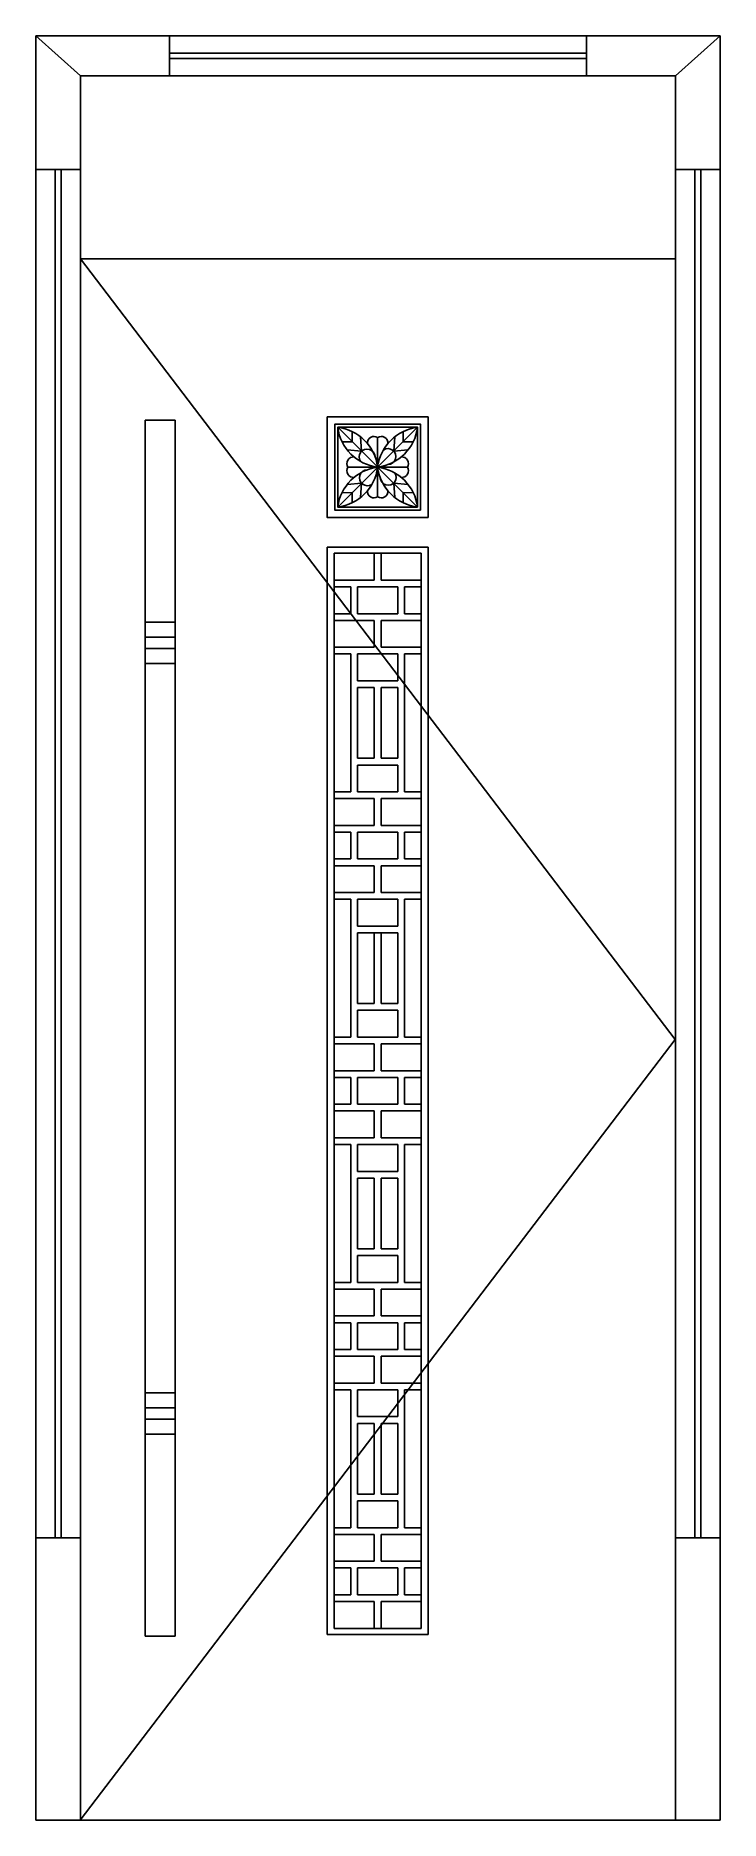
# Model space of a CAD drawing. Header units: metres. Extents: x -2363 to -1443, y -107 to 2293.
import ezdxf

# ---------------------------------------------------------------- set-up
doc = ezdxf.new("R2010")
doc.units = ezdxf.units.M
for name, color, linetype in [('2', 2, 'Continuous'), ('3', 3, 'Continuous'), ('4', 4, 'Continuous'), ('7', 7, 'Continuous')]:
    doc.layers.add(name, color=color, linetype=linetype)

msp = doc.modelspace()

# ---------------------------------------------------------------- linework, layer by layer
for p, q in [((-1442.86, 2293.13), (-2362.86, 2293.13)), ((-1503.32, 1993.13, -400), (-2302.86, 1993.13))]:
    msp.add_line(p, q)
at = {"layer": '2'}
msp.add_line((-2362.86, -106.87), (-1442.86, -106.87), dxfattribs=at)
at = {"layer": '3'}
for p, q in [((-2302.86, 2239.13), (-2362.86, 2293.13)), ((-1502.86, 2239.13, 400), (-1442.86, 2293.13, 400)), ((-1622.86, 2269.73), (-2183.09, 2269.73)), ((-1622.86, 2262.53), (-2183.09, 2262.53)), ((-2336.86, 2113.13, 25.81), (-2336.86, 273.13, -62.64)), ((-2328.86, 2113.13, 24.7), (-2328.86, 273.13, -62.83)), ((-1476.86, 273.13, -62.83), (-1476.86, 2113.13, 24.7)), ((-1468.86, 273.13, -62.64), (-1468.86, 2113.13, 25.81)), ((-2302.86, 1993.13), (-1503.32, 943.13, -400)), ((-1957.01, 1659.18, -200), (-1849.64, 1766.55, -200)), ((-1849.64, 1659.18, -200), (-1957.01, 1766.55, -200)), ((-1849.64, 1766.55, -200), (-1957.01, 1659.18, -200)), ((-1957.01, 1766.55, -200), (-1849.64, 1659.18, -200)), ((-1937.62, 1760.74, -200), (-1937.42, 1746.96, -200)), ((-1926.44, 1753.7, -200), (-1924.85, 1734.38, -200)), ((-1903.32, 1712.86, -200), (-1903.32, 1752.76, -200)), ((-1880.21, 1753.7, -200), (-1881.8, 1734.38, -200)), ((-1869.03, 1760.74, -200), (-1869.23, 1746.96, -200)), ((-1951.2, 1747.16, -200), (-1937.42, 1746.96, -200)), ((-1944.16, 1735.98, -200), (-1924.85, 1734.38, -200)), ((-1862.49, 1735.98, -200), (-1881.8, 1734.38, -200)), ((-1855.45, 1747.16, -200), (-1869.23, 1746.96, -200)), ((-1903.32, 1712.86, -200), (-1943.22, 1712.86, -200)), ((-1903.32, 1712.86, -200), (-1863.43, 1712.86, -200)), ((-1903.32, 1712.86, -200), (-1903.32, 1672.97, -200)), ((-1944.16, 1689.75, -200), (-1924.85, 1691.34, -200)), ((-1926.44, 1672.03, -200), (-1924.85, 1691.34, -200)), ((-1880.21, 1672.03, -200), (-1881.8, 1691.34, -200)), ((-1862.49, 1689.75, -200), (-1881.8, 1691.34, -200)), ((-1951.2, 1678.57, -200), (-1937.42, 1678.76, -200)), ((-1937.62, 1664.99, -200), (-1937.42, 1678.76, -200)), ((-1869.03, 1664.99, -200), (-1869.23, 1678.76, -200)), ((-1855.45, 1678.57, -200), (-1869.23, 1678.76, -200)), ((-1971.01, 1605.18, -200), (-1835.64, 1605.18, -200)), ((-1971.01, 143.13, -200), (-1971.01, 1605.18, -200)), ((-1961.99, 1597.06, -200), (-1844.66, 1597.06, -200)), ((-1961.99, 151.25, -200), (-1961.99, 1597.06, -200)), ((-1907.84, 1597.06, -200), (-1907.84, 1560.96, -200)), ((-1898.81, 1597.06, -200), (-1898.81, 1560.96, -200)), ((-1844.66, 1597.06, -200), (-1844.66, 151.25, -200)), ((-1835.64, 1605.18, -200), (-1835.64, 143.13, -200)), ((-1961.99, 1560.96, -200), (-1907.84, 1560.96, -200)), ((-1898.81, 1560.96, -200), (-1844.66, 1560.96, -200)), ((-1961.99, 1551.93, -200), (-1939.43, 1551.93, -200)), ((-1939.43, 1551.93, -200), (-1939.43, 1515.83, -200)), ((-1930.4, 1551.93, -200), (-1930.4, 1515.83, -200)), ((-1930.4, 1551.93, -200), (-1907.84, 1551.93, -200)), ((-1907.84, 1551.93, -200), (-1898.81, 1551.93, -200)), ((-1898.81, 1551.93, -200), (-1876.25, 1551.93, -200)), ((-1876.25, 1551.93, -200), (-1876.25, 1515.83, -200)), ((-1867.23, 1551.93, -200), (-1867.23, 1515.83, -200)), ((-1867.23, 1551.93, -200), (-1844.66, 1551.93, -200)), ((-1961.99, 1515.83, -200), (-1939.43, 1515.83, -200)), ((-1930.4, 1515.83, -200), (-1876.25, 1515.83, -200)), ((-1867.23, 1515.83, -200), (-1844.66, 1515.83, -200)), ((-2175.6, 1504.55), (-2215.6, 1504.55)), ((-1961.99, 1506.81, -200), (-1907.84, 1506.81, -200)), ((-1907.84, 1506.81, -200), (-1907.84, 1470.71, -200)), ((-1898.81, 1506.81, -200), (-1844.66, 1506.81, -200)), ((-1898.81, 1506.81, -200), (-1898.81, 1470.71, -200)), ((-2175.6, 1484.27), (-2215.6, 1484.27)), ((-2175.6, 1469.06), (-2215.6, 1469.06)), ((-1961.99, 1470.71, -200), (-1907.84, 1470.71, -200)), ((-1898.81, 1470.71, -200), (-1844.66, 1470.71, -200)), ((-2175.6, 1448.79), (-2215.6, 1448.79)), ((-1961.99, 1461.68, -200), (-1939.43, 1461.68, -200)), ((-1939.43, 1461.68, -200), (-1939.43, 1276.22, -200)), ((-1930.4, 1461.68, -200), (-1876.25, 1461.68, -200)), ((-1930.4, 1461.68, -200), (-1930.4, 1425.58, -200)), ((-1876.25, 1461.68, -200), (-1876.25, 1425.58, -200)), ((-1867.23, 1461.68, -200), (-1867.23, 1276.22, -200)), ((-1867.23, 1461.68, -200), (-1844.66, 1461.68, -200)), ((-1930.4, 1425.58, -200), (-1876.25, 1425.58, -200)), ((-1930.4, 1416.56, -200), (-1930.4, 1321.34, -200)), ((-1930.4, 1416.56, -200), (-1907.84, 1416.56, -200)), ((-1907.84, 1416.56, -200), (-1907.84, 1321.34, -200)), ((-1898.81, 1416.56, -200), (-1876.25, 1416.56, -200)), ((-1898.81, 1416.56, -200), (-1898.81, 1321.34, -200)), ((-1876.25, 1416.56, -200), (-1876.25, 1321.34, -200)), ((-1930.4, 1321.34, -200), (-1907.84, 1321.34, -200)), ((-1898.81, 1321.34, -200), (-1876.25, 1321.34, -200)), ((-1930.4, 1312.32, -200), (-1876.25, 1312.32, -200)), ((-1930.4, 1312.32, -200), (-1930.4, 1276.22, -200)), ((-1876.25, 1312.32, -200), (-1876.25, 1276.22, -200)), ((-1961.99, 1276.22, -200), (-1939.43, 1276.22, -200)), ((-1930.4, 1276.22, -200), (-1876.25, 1276.22, -200)), ((-1867.23, 1276.22, -200), (-1844.66, 1276.22, -200)), ((-1961.99, 1267.19, -200), (-1907.84, 1267.19, -200)), ((-1907.84, 1267.19, -200), (-1907.84, 1231.09, -200)), ((-1898.81, 1267.19, -200), (-1844.66, 1267.19, -200)), ((-1898.81, 1267.19, -200), (-1898.81, 1231.09, -200)), ((-1961.99, 1231.09, -200), (-1907.84, 1231.09, -200)), ((-1898.81, 1231.09, -200), (-1844.66, 1231.09, -200)), ((-1961.99, 1222.07, -200), (-1939.43, 1222.07, -200)), ((-1939.43, 1222.07, -200), (-1939.43, 1185.97, -200)), ((-1930.4, 1222.07, -200), (-1876.25, 1222.07, -200)), ((-1930.4, 1222.07, -200), (-1930.4, 1185.97, -200)), ((-1876.25, 1222.07, -200), (-1876.25, 1185.97, -200)), ((-1867.23, 1222.07, -200), (-1867.23, 1185.97, -200)), ((-1867.23, 1222.07, -200), (-1844.66, 1222.07, -200)), ((-1961.99, 1185.97, -200), (-1939.43, 1185.97, -200)), ((-1961.99, 1176.94, -200), (-1907.84, 1176.94, -200)), ((-1930.4, 1185.97, -200), (-1876.25, 1185.97, -200)), ((-1907.84, 1176.94, -200), (-1907.84, 1140.84, -200)), ((-1898.81, 1176.94, -200), (-1844.66, 1176.94, -200)), ((-1898.81, 1176.94, -200), (-1898.81, 1140.84, -200)), ((-1867.23, 1185.97, -200), (-1844.66, 1185.97, -200)), ((-1961.99, 1140.84, -200), (-1907.84, 1140.84, -200)), ((-1961.99, 1131.82, -200), (-1939.43, 1131.82, -200)), ((-1939.43, 1131.82, -200), (-1939.43, 946.35, -200)), ((-1930.4, 1131.82, -200), (-1876.25, 1131.82, -200)), ((-1930.4, 1131.82, -200), (-1930.4, 1095.72, -200)), ((-1898.81, 1140.84, -200), (-1844.66, 1140.84, -200)), ((-1876.25, 1131.82, -200), (-1876.25, 1095.72, -200)), ((-1867.23, 1131.82, -200), (-1867.23, 946.35, -200)), ((-1867.23, 1131.82, -200), (-1844.66, 1131.82, -200)), ((-1930.4, 1095.72, -200), (-1876.25, 1095.72, -200)), ((-1930.4, 1086.69, -200), (-1876.25, 1086.69, -200)), ((-1930.4, 1086.69, -200), (-1930.4, 991.48, -200)), ((-1907.84, 1086.69, -200), (-1907.84, 991.48, -200)), ((-1898.81, 1086.69, -200), (-1898.81, 991.48, -200)), ((-1876.25, 1086.69, -200), (-1876.25, 991.48, -200)), ((-1930.4, 991.48, -200), (-1907.84, 991.48, -200)), ((-1898.81, 991.48, -200), (-1876.25, 991.48, -200)), ((-1930.4, 982.45, -200), (-1876.25, 982.45, -200)), ((-1930.4, 982.45, -200), (-1930.4, 946.35, -200)), ((-1876.25, 982.45, -200), (-1876.25, 946.35, -200)), ((-1503.32, 943.13, -400), (-2303.09, -106.87)), ((-1961.99, 946.35, -200), (-1939.43, 946.35, -200)), ((-1961.99, 937.33, -200), (-1907.84, 937.33, -200)), ((-1930.4, 946.35, -200), (-1876.25, 946.35, -200)), ((-1907.84, 937.33, -200), (-1907.84, 901.23, -200)), ((-1898.81, 937.33, -200), (-1844.66, 937.33, -200)), ((-1898.81, 937.33, -200), (-1898.81, 901.23, -200)), ((-1867.23, 946.35, -200), (-1844.66, 946.35, -200)), ((-1961.99, 901.23, -200), (-1907.84, 901.23, -200)), ((-1961.99, 892.2, -200), (-1939.43, 892.2, -200)), ((-1939.43, 892.2, -200), (-1939.43, 856.1, -200)), ((-1930.4, 892.2, -200), (-1876.25, 892.2, -200)), ((-1930.4, 892.2, -200), (-1930.4, 856.1, -200)), ((-1898.81, 901.23, -200), (-1844.66, 901.23, -200)), ((-1876.25, 892.2, -200), (-1876.25, 856.1, -200)), ((-1867.23, 892.2, -200), (-1867.23, 856.1, -200)), ((-1867.23, 892.2, -200), (-1844.66, 892.2, -200)), ((-1961.99, 856.1, -200), (-1939.43, 856.1, -200)), ((-1961.99, 847.08, -200), (-1907.84, 847.08, -200)), ((-1930.4, 856.1, -200), (-1876.25, 856.1, -200)), ((-1907.84, 847.08, -200), (-1907.84, 810.98, -200)), ((-1898.81, 847.08, -200), (-1844.66, 847.08, -200)), ((-1898.81, 847.08, -200), (-1898.81, 810.98, -200)), ((-1867.23, 856.1, -200), (-1844.66, 856.1, -200)), ((-1961.99, 810.98, -200), (-1907.84, 810.98, -200)), ((-1961.99, 801.95, -200), (-1939.43, 801.95, -200)), ((-1939.43, 801.95, -200), (-1939.43, 616.49, -200)), ((-1930.4, 801.95, -200), (-1876.25, 801.95, -200)), ((-1930.4, 801.95, -200), (-1930.4, 765.85, -200)), ((-1898.81, 810.98, -200), (-1844.66, 810.98, -200)), ((-1876.25, 801.95, -200), (-1876.25, 765.85, -200)), ((-1867.23, 801.95, -200), (-1867.23, 616.49, -200)), ((-1867.23, 801.95, -200), (-1844.66, 801.95, -200)), ((-1930.4, 765.85, -200), (-1876.25, 765.85, -200)), ((-1930.4, 756.83, -200), (-1930.4, 661.61, -200)), ((-1930.4, 756.83, -200), (-1907.84, 756.83, -200)), ((-1907.84, 756.83, -200), (-1907.84, 661.61, -200)), ((-1898.81, 756.83, -200), (-1876.25, 756.83, -200)), ((-1898.81, 756.83, -200), (-1898.81, 661.61, -200)), ((-1876.25, 756.83, -200), (-1876.25, 661.61, -200)), ((-1930.4, 661.61, -200), (-1907.84, 661.61, -200)), ((-1930.4, 652.59, -200), (-1876.25, 652.59, -200)), ((-1930.4, 652.59, -200), (-1930.4, 616.49, -200)), ((-1898.81, 661.61, -200), (-1876.25, 661.61, -200)), ((-1876.25, 652.59, -200), (-1876.25, 616.49, -200)), ((-1961.99, 616.49, -200), (-1939.43, 616.49, -200)), ((-1961.99, 607.46, -200), (-1907.84, 607.46, -200)), ((-1930.4, 616.49, -200), (-1876.25, 616.49, -200)), ((-1907.84, 607.46, -200), (-1907.84, 571.36, -200)), ((-1898.81, 607.46, -200), (-1844.66, 607.46, -200)), ((-1898.81, 607.46, -200), (-1898.81, 571.36, -200)), ((-1867.23, 616.49, -200), (-1844.66, 616.49, -200)), ((-1961.99, 571.36, -200), (-1907.84, 571.36, -200)), ((-1961.99, 562.34, -200), (-1939.43, 562.34, -200)), ((-1939.43, 562.34, -200), (-1939.43, 526.24, -200)), ((-1930.4, 562.34, -200), (-1907.84, 562.34, -200)), ((-1930.4, 562.34, -200), (-1930.4, 526.24, -200)), ((-1907.84, 562.34, -200), (-1898.81, 562.34, -200)), ((-1898.81, 571.36, -200), (-1844.66, 571.36, -200)), ((-1898.81, 562.34, -200), (-1876.25, 562.34, -200)), ((-1876.25, 562.34, -200), (-1876.25, 526.24, -200)), ((-1867.23, 562.34, -200), (-1844.66, 562.34, -200)), ((-1867.23, 562.34, -200), (-1867.23, 526.24, -200)), ((-1961.99, 526.24, -200), (-1939.43, 526.24, -200)), ((-1961.99, 517.21, -200), (-1907.84, 517.21, -200)), ((-1930.4, 526.24, -200), (-1876.25, 526.24, -200)), ((-1907.84, 517.21, -200), (-1907.84, 481.11, -200)), ((-1898.81, 517.21, -200), (-1844.66, 517.21, -200)), ((-1898.81, 517.21, -200), (-1898.81, 481.11, -200)), ((-1867.23, 526.24, -200), (-1844.66, 526.24, -200)), ((-1961.99, 481.11, -200), (-1907.84, 481.11, -200)), ((-1898.81, 481.11, -200), (-1844.66, 481.11, -200)), ((-2175.6, 467.98), (-2215.6, 467.98)), ((-1961.99, 472.09, -200), (-1939.43, 472.09, -200)), ((-1939.43, 472.09, -200), (-1939.43, 286.63, -200)), ((-1930.4, 472.09, -200), (-1876.25, 472.09, -200)), ((-1930.4, 472.09, -200), (-1930.4, 435.99, -200)), ((-1876.25, 472.09, -200), (-1876.25, 435.99, -200)), ((-1867.23, 472.09, -200), (-1867.23, 286.63, -200)), ((-1867.23, 472.09, -200), (-1844.66, 472.09, -200)), ((-2175.6, 447.7), (-2215.6, 447.7)), ((-2175.6, 432.49), (-2215.6, 432.49)), ((-1930.4, 435.99, -200), (-1876.25, 435.99, -200)), ((-2175.6, 412.21), (-2215.6, 412.21)), ((-1930.4, 426.96, -200), (-1907.84, 426.96, -200)), ((-1930.4, 426.96, -200), (-1930.4, 331.75, -200)), ((-1907.84, 426.96, -200), (-1907.84, 331.75, -200)), ((-1898.81, 426.96, -200), (-1876.25, 426.96, -200)), ((-1898.81, 426.96, -200), (-1898.81, 331.75, -200)), ((-1876.25, 426.96, -200), (-1876.25, 331.75, -200)), ((-1930.4, 331.75, -200), (-1907.84, 331.75, -200)), ((-1930.4, 322.73, -200), (-1876.25, 322.73, -200)), ((-1930.4, 322.73, -200), (-1930.4, 286.63, -200)), ((-1898.81, 331.75, -200), (-1876.25, 331.75, -200)), ((-1876.25, 322.73, -200), (-1876.25, 286.63, -200)), ((-1961.99, 286.63, -200), (-1939.43, 286.63, -200)), ((-1961.99, 277.6, -200), (-1907.84, 277.6, -200)), ((-1930.4, 286.63, -200), (-1876.25, 286.63, -200)), ((-1907.84, 277.6, -200), (-1907.84, 241.5, -200)), ((-1898.81, 277.6, -200), (-1844.66, 277.6, -200)), ((-1898.81, 277.6, -200), (-1898.81, 241.5, -200)), ((-1867.23, 286.63, -200), (-1844.66, 286.63, -200)), ((-1961.99, 241.5, -200), (-1907.84, 241.5, -200)), ((-1898.81, 241.5, -200), (-1844.66, 241.5, -200)), ((-1961.99, 232.48, -200), (-1939.43, 232.48, -200)), ((-1939.43, 232.48, -200), (-1939.43, 196.38, -200)), ((-1930.4, 232.48, -200), (-1876.25, 232.48, -200)), ((-1930.4, 232.48, -200), (-1930.4, 196.38, -200)), ((-1876.25, 232.48, -200), (-1876.25, 196.38, -200)), ((-1867.23, 232.48, -200), (-1867.23, 196.38, -200)), ((-1867.23, 232.48, -200), (-1844.66, 232.48, -200)), ((-1961.99, 196.38, -200), (-1939.43, 196.38, -200)), ((-1930.4, 196.38, -200), (-1876.25, 196.38, -200)), ((-1867.23, 196.38, -200), (-1844.66, 196.38, -200)), ((-1961.99, 187.35, -200), (-1907.84, 187.35, -200)), ((-1907.84, 187.35, -200), (-1907.84, 151.25, -200)), ((-1898.81, 187.35, -200), (-1844.66, 187.35, -200)), ((-1898.81, 187.35, -200), (-1898.81, 151.25, -200)), ((-1844.66, 151.25, -200), (-1961.99, 151.25, -200)), ((-1835.64, 143.13, -200), (-1971.01, 143.13, -200))]:
    msp.add_line(p, q, dxfattribs=at)
for points in [[(-1835.64, 1645.18), (-1971.01, 1645.18), (-1971.01, 1780.55), (-1835.64, 1780.55)], [(-1845.64, 1655.18), (-1961.01, 1655.18), (-1961.01, 1770.55), (-1845.64, 1770.55)], [(-1849.64, 1659.18), (-1957.01, 1659.18), (-1957.01, 1766.55), (-1849.64, 1766.55)]]:
    msp.add_lwpolyline(points, close=True, dxfattribs=at)
for centre, radius, start, end in [((-1895.43, 1774.44, -200), 62.09, 187.31, 262.69), ((-1964.91, 1704.97, -200), 62.09, 7.31, 82.69), ((-1908.22, 1745.29, -200), 8.93, 56.74, 184.39), ((-1841.74, 1704.97, -200), 62.09, 97.31, 172.69), ((-1898.43, 1745.29, -200), 8.93, 355.61, 123.26), ((-1911.22, 1774.44, -200), 62.09, 277.31, 352.69), ((-1917.54, 1726.59, -200), 10.68, 2.2, 213.79), ((-1889.6, 1727.08, -200), 10.68, 272.2, 123.79), ((-1895.43, 1651.28, -200), 62.09, 97.31, 172.69), ((-1964.91, 1720.76, -200), 62.09, 277.31, 352.69), ((-1935.75, 1717.76, -200), 8.93, 85.61, 213.26), ((-1935.75, 1707.97, -200), 8.93, 146.74, 274.39), ((-1917.05, 1698.65, -200), 10.68, 92.2, 303.79), ((-1841.74, 1720.76, -200), 62.09, 187.31, 262.69), ((-1911.22, 1651.28, -200), 62.09, 7.31, 82.69), ((-1889.11, 1699.14, -200), 10.68, 182.2, 33.79), ((-1870.9, 1717.76, -200), 8.93, 326.74, 94.39), ((-1870.9, 1707.97, -200), 8.93, 265.61, 33.26), ((-1908.22, 1680.44, -200), 8.93, 175.61, 303.26), ((-1898.43, 1680.44, -200), 8.93, 236.74, 4.39)]:
    msp.add_arc(centre, radius, start, end, dxfattribs=at)
at = {"layer": '4'}
for p, q in [((-2362.86, 2293.13), (-2362.86, -106.87)), ((-1442.86, -106.87), (-1442.86, 2293.13))]:
    msp.add_line(p, q, dxfattribs=at)
msp.add_lwpolyline([(-1502.86, -106.87), (-1502.86, 2239.13), (-2302.86, 2239.13), (-2302.86, -106.87)], dxfattribs=at)
at = {"layer": '7'}
for p, q in [((-2183.09, 2293.13, 400), (-2183.09, 2239.13, 400)), ((-1622.86, 2293.13, 400), (-1622.86, 2239.13, 400)), ((-2302.86, 2113.13), (-2362.86, 2113.13)), ((-1442.86, 2113.13, 400), (-1502.86, 2113.13, 400)), ((-2302.86, 273.13, -62.64), (-2362.86, 273.13, -62.64)), ((-1442.86, 273.13), (-1502.86, 273.13))]:
    msp.add_line(p, q, dxfattribs=at)
msp.add_lwpolyline([(-2175.6, 1775.96), (-2215.6, 1775.96), (-2215.6, 140.81), (-2175.6, 140.81)], close=True, dxfattribs=at)

doc.saveas('drawing.dxf')
